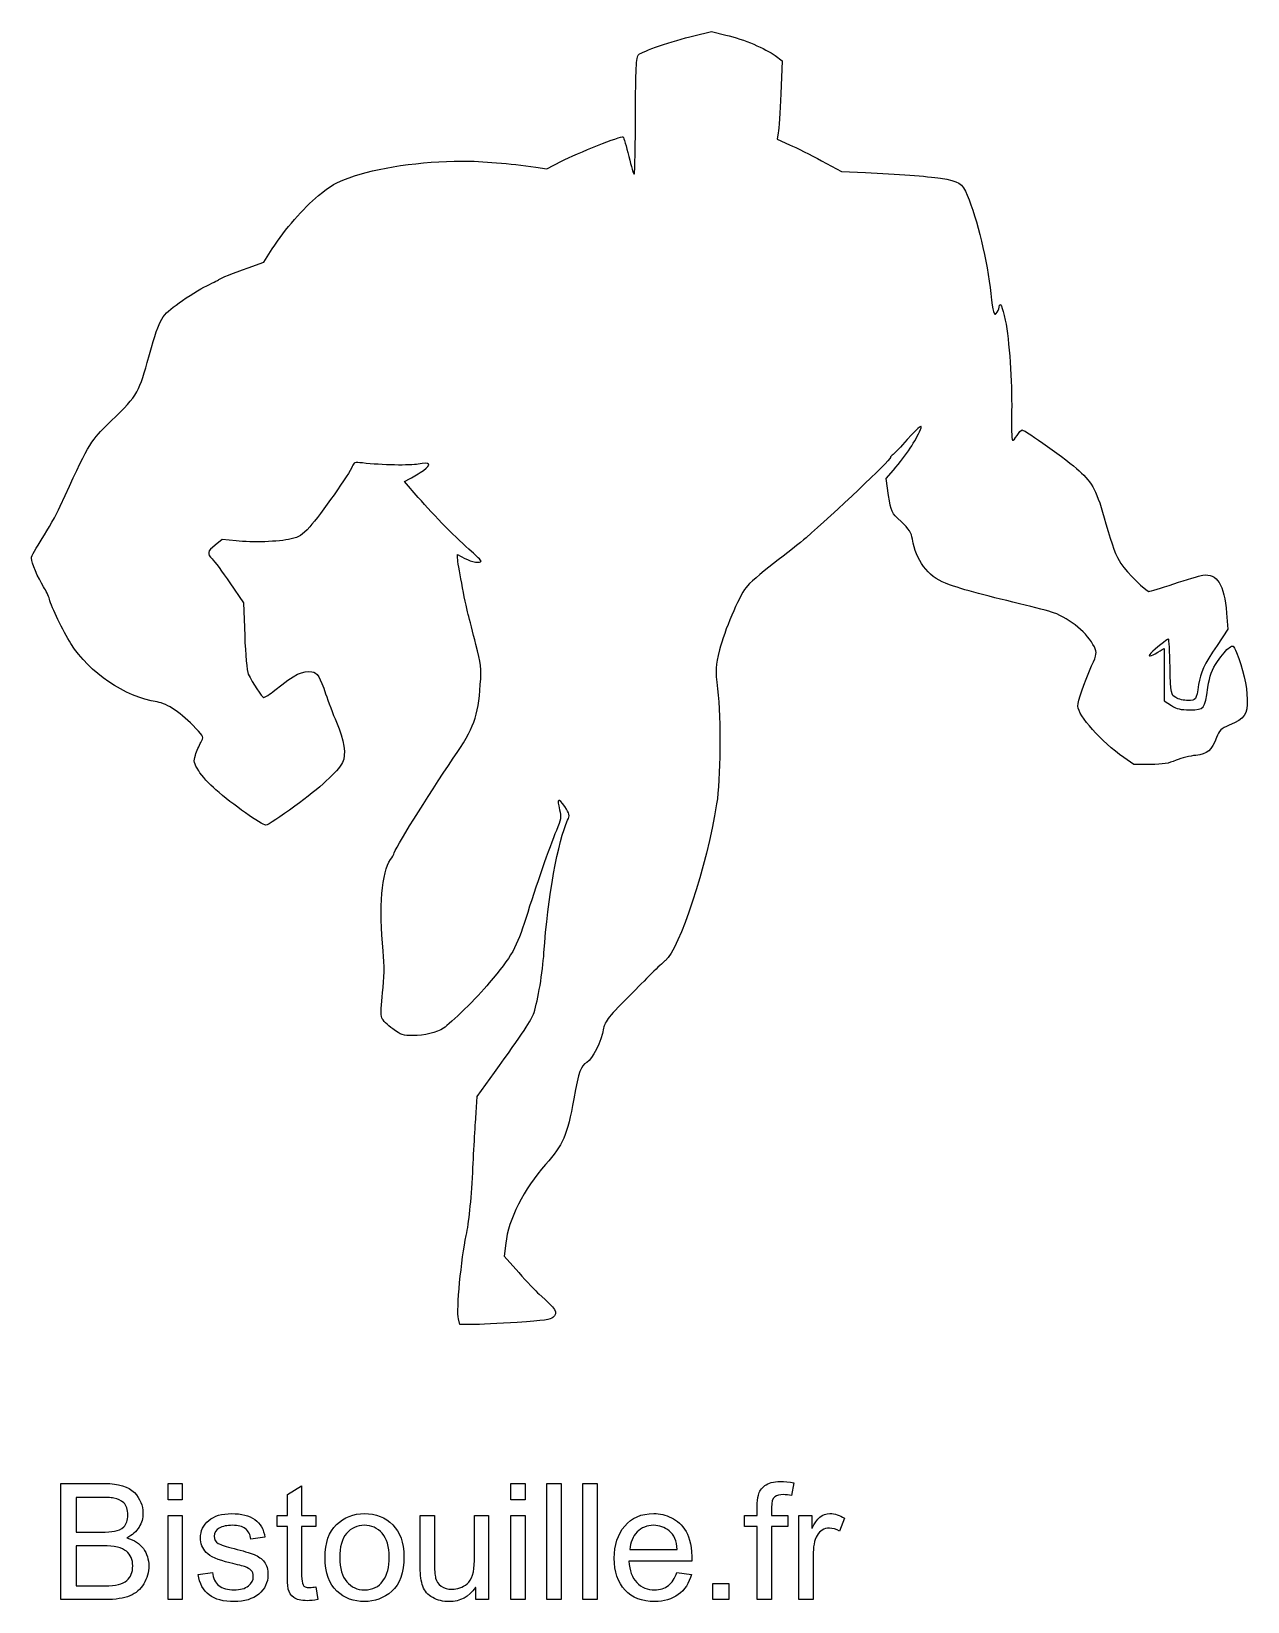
# Model space of a CAD drawing. Extents: x 30 to 570, y 65 to 762.
import ezdxf

# ---------------------------------------------------------------- set-up
doc = ezdxf.new("R2010")
doc.units = 0
doc.layers.get('0').update_dxf_attribs({"linetype": 'CONTINUOUS'})

msp = doc.modelspace()

# ---------------------------------------------------------------- linework, layer by layer
at = {"color": 7}
for p, q in [((324.08, 760), (331.92, 761.92)), ((331.92, 761.92), (338.32, 760.32)), ((360.16, 751.2), (363.36, 748.8)), ((363.36, 748.8), (362.72, 734.24)), ((361.6, 716.96), (361.04, 714.08)), ((361.04, 714.08), (366.56, 711.68)), ((258.88, 700.96), (265.36, 704.32)), ((380.8, 704.56), (389.6, 699.76)), ((254, 701.68), (258.88, 700.96)), ((389.6, 699.76), (400.24, 699.36)), ((133.28, 659.6), (137.04, 665.44)), ((126.4, 657.12), (133.28, 659.6)), ((409.44, 563.6), (412.64, 567.36)), ((195.68, 562.24), (198.24, 563.6)), ((201.84, 555.2), (195.68, 562.24)), ((410.56, 556.08), (409.44, 563.6)), ((114.8, 536.56), (111.76, 534.08)), ((120.96, 535.92), (114.8, 536.56)), ((219.28, 528.24), (219.28, 529.92)), ((219.28, 529.92), (222.48, 528.16)), ((118.24, 517.28), (124.24, 508.4)), ((124.24, 508.4), (124.8, 493.76)), ((560.48, 503.92), (561.04, 496.8)), ((561.04, 496.8), (556.32, 489.6)), ((532.88, 476.64), (532.88, 464.96)), ((532.88, 464.96), (536, 462.96)), ((519.28, 436.8), (514.88, 439.84)), ((526.56, 436.8), (519.28, 436.8)), ((228, 289.52), (235.68, 300.08)), ((227.52, 282.4), (228, 289.52)), ((240.64, 224.4), (240, 218.64)), ((240, 218.64), (246.48, 211.36)), ((220.32, 188.32), (219.68, 190.88)), ((219.68, 190.88), (219.68, 190.88)), ((225.76, 188.32), (220.32, 188.32)), ((43.28, 66.32), (43.28, 117.84)), ((43.28, 117.84), (62.64, 117.84)), ((60.4, 111.68), (50.08, 111.68)), ((50.08, 111.68), (50.08, 96.24)), ((90.8, 110.64), (90.8, 117.84)), ((90.8, 117.84), (97.12, 117.84)), ((97.12, 117.84), (97.12, 110.64)), ((143.76, 112.88), (150.08, 116.72)), ((143.76, 103.6), (143.76, 112.88)), ((150.08, 116.72), (150.08, 103.6)), ((242.88, 110.64), (242.88, 117.84)), ((242.88, 117.84), (249.2, 117.84)), ((249.2, 117.84), (249.2, 110.64)), ((258.88, 66.32), (258.88, 117.84)), ((258.88, 117.84), (265.2, 117.84)), ((265.2, 117.84), (265.2, 66.32)), ((274.88, 66.32), (274.88, 117.84)), ((274.88, 117.84), (281.2, 117.84)), ((281.2, 117.84), (281.2, 66.32)), ((368.48, 118.08), (367.52, 112.56)), ((368.48, 118.08), (368.48, 118.08)), ((97.12, 110.64), (90.8, 110.64)), ((97.12, 110.64), (97.12, 110.64)), ((177.92, 104.48), (177.92, 104.48)), ((249.2, 110.64), (242.88, 110.64)), ((249.2, 110.64), (249.2, 110.64)), ((352.24, 103.6), (352.24, 107.68)), ((358.56, 107.12), (358.56, 103.6)), ((90.8, 66.32), (90.8, 103.6)), ((90.8, 103.6), (97.12, 103.6)), ((97.12, 103.6), (97.12, 66.32)), ((139.2, 98.72), (139.2, 103.6)), ((139.2, 103.6), (143.76, 103.6)), ((143.76, 98.72), (139.2, 98.72)), ((143.76, 77.2), (143.76, 98.72)), ((150.08, 103.6), (156.4, 103.6)), ((156.4, 98.72), (150.08, 98.72)), ((150.08, 98.72), (150.08, 76.88)), ((156.4, 103.6), (156.4, 98.72)), ((202.72, 80.48), (202.72, 103.6)), ((202.72, 103.6), (209.04, 103.6)), ((209.04, 103.6), (209.04, 82.96)), ((226.72, 83.68), (226.72, 103.6)), ((226.72, 103.6), (233.04, 103.6)), ((233.04, 103.6), (233.04, 66.32)), ((242.88, 66.32), (242.88, 103.6)), ((242.88, 103.6), (249.2, 103.6)), ((249.2, 103.6), (249.2, 66.32)), ((346.64, 98.72), (346.64, 103.6)), ((346.64, 103.6), (352.24, 103.6)), ((352.24, 98.72), (346.64, 98.72)), ((352.24, 66.32), (352.24, 98.72)), ((358.56, 103.6), (365.76, 103.6)), ((365.76, 98.72), (358.56, 98.72)), ((358.56, 98.72), (358.56, 66.32)), ((365.76, 103.6), (365.76, 98.72)), ((370.64, 66.32), (370.64, 103.6)), ((370.64, 103.6), (376.48, 103.6)), ((376.48, 103.6), (376.48, 98)), ((376.48, 98), (376.56, 98)), ((390.96, 102.4), (388.8, 96.64)), ((390.96, 102.4), (390.96, 102.4)), ((50.08, 96.24), (61.28, 96.24)), ((50.08, 96.24), (50.08, 96.24)), ((72.56, 93.68), (72.56, 93.68)), ((133.76, 94), (127.6, 93.12)), ((127.6, 93.12), (127.6, 93.12)), ((62, 90.16), (50.08, 90.16)), ((50.08, 90.16), (50.08, 72.4)), ((295.68, 88.56), (316.72, 88.56)), ((316.72, 88.56), (316.72, 88.56)), ((377.04, 85.84), (377.04, 66.32)), ((104.16, 77.44), (110.48, 78.4)), ((323.28, 83.36), (295.28, 83.36)), ((316.56, 78.32), (323.04, 77.52)), ((323.28, 83.36), (323.28, 83.36)), ((50.08, 72.4), (62.88, 72.4)), ((50.08, 72.4), (50.08, 72.4)), ((156.4, 72), (157.28, 66.4)), ((177.92, 70.64), (177.92, 70.64)), ((227.36, 71.76), (227.2, 71.76)), ((227.36, 66.32), (227.36, 71.76)), ((332.48, 66.32), (332.48, 73.52)), ((332.48, 73.52), (339.68, 73.52)), ((339.68, 73.52), (339.68, 66.32)), ((62.96, 66.32), (43.28, 66.32)), ((97.12, 66.32), (90.8, 66.32)), ((97.12, 66.32), (97.12, 66.32)), ((157.28, 66.4), (157.28, 66.4)), ((233.04, 66.32), (227.36, 66.32)), ((233.04, 66.32), (233.04, 66.32)), ((249.2, 66.32), (242.88, 66.32)), ((249.2, 66.32), (249.2, 66.32)), ((265.2, 66.32), (258.88, 66.32)), ((265.2, 66.32), (265.2, 66.32)), ((281.2, 66.32), (274.88, 66.32)), ((281.2, 66.32), (281.2, 66.32)), ((339.68, 66.32), (332.48, 66.32)), ((339.68, 66.32), (339.68, 66.32)), ((358.56, 66.32), (352.24, 66.32)), ((377.04, 66.32), (370.64, 66.32))]:
    msp.add_line(p, q, dxfattribs=at)
for points in [[(299.52, 751.6), (301.2, 753.12), (314.64, 757.68), (324.08, 760)], [(338.32, 760.32), (346.32, 758.4), (356, 754.32), (360.16, 751.2)], [(298.24, 724.72), (298.24, 744.96), (298.56, 750.8), (299.52, 751.6)], [(362.72, 734.24), (362.4, 726.24), (361.84, 718.48), (361.6, 716.96)], [(297.68, 698.56), (297.92, 698.8), (298.16, 710.56), (298.24, 724.72)], [(265.36, 704.32), (272.4, 708), (291.92, 715.68), (292.72, 715.12)], [(292.72, 715.12), (293.04, 714.88), (294.16, 711.04), (295.28, 706.48)], [(366.56, 711.68), (369.6, 710.32), (376, 707.12), (380.8, 704.56)], [(171.12, 697.04), (183.12, 701.44), (203.36, 704.4), (221.2, 704.4)], [(221.2, 704.4), (230.4, 704.4), (242.16, 703.36), (254, 701.68)], [(295.28, 706.48), (296.32, 702), (297.44, 698.4), (297.68, 698.56)], [(157.6, 689.12), (162.88, 693.52), (165.36, 694.96), (171.12, 697.04)], [(400.24, 699.36), (414.24, 698.72), (427.68, 697.68), (433.6, 696.8)], [(433.6, 696.8), (442, 695.44), (443.04, 694.72), (445.44, 689.28)], [(137.04, 665.44), (142.88, 674.48), (150.56, 683.2), (157.6, 689.12)], [(445.44, 689.28), (449.84, 678.8), (454.32, 660.08), (455.92, 645.6)], [(113.36, 651.84), (114.24, 652.56), (119.36, 654.56), (126.4, 657.12)], [(94.4, 640.56), (97.76, 643.12), (103.36, 646.64), (106.72, 648.4)], [(106.72, 648.4), (110.08, 650.08), (113.12, 651.68), (113.36, 651.84)], [(455.92, 645.6), (456.88, 637.12), (457.2, 635.76), (458.32, 636.72)], [(459.6, 639.6), (459.68, 642.72), (461.2, 639.6), (462.32, 633.84)], [(81.6, 615.12), (87.12, 634.8), (87.28, 635.12), (94.4, 640.56)], [(458.32, 636.72), (458.96, 637.36), (459.52, 638.72), (459.6, 639.6)], [(462.32, 633.84), (464.08, 624.8), (465.36, 606.64), (465.12, 593.44)], [(63.2, 586.8), (76.96, 600), (77.6, 601.04), (81.6, 615.12)], [(465.12, 593.44), (464.96, 586.64), (465.12, 580.88), (465.44, 580.64)], [(42.96, 551.28), (55.12, 578), (56.48, 580.32), (63.2, 586.8)], [(412.64, 567.36), (418.56, 574.16), (422.56, 580.32), (424.64, 585.28)], [(424.64, 585.28), (425.84, 588.08), (424.48, 587.04), (418.8, 580.88)], [(467.52, 582.64), (468.32, 584), (469.36, 585.12), (469.84, 585.12)], [(469.84, 585.12), (471.2, 585.12), (490, 571.68), (495.04, 567.04)], [(418.8, 580.88), (416, 577.76), (413.2, 574.8), (412.56, 574.32)], [(465.44, 580.64), (465.84, 580.4), (466.72, 581.28), (467.52, 582.64)], [(411.36, 572.88), (411.36, 571.84), (386, 547.76), (373.92, 537.36)], [(412.56, 574.32), (411.84, 573.84), (411.36, 573.2), (411.36, 572.88)], [(172.56, 568.96), (171.52, 566.08), (158.32, 547.36), (153.68, 542.16)], [(177.12, 570.48), (173.44, 570.88), (173.2, 570.8), (172.56, 568.96)], [(201.84, 570), (198.32, 569.28), (185.44, 569.52), (177.12, 570.48)], [(198.24, 563.6), (199.68, 564.4), (202.32, 566), (204.08, 567.2)], [(204.08, 567.2), (208, 569.92), (207.12, 571.04), (201.84, 570)], [(495.04, 567.04), (501.36, 561.36), (502.72, 558.56), (506.96, 543.52)], [(34.96, 537.04), (37.6, 541.04), (41.2, 547.44), (42.96, 551.28)], [(225.44, 531.2), (219.2, 536.64), (208.88, 547.12), (201.84, 555.2)], [(416.08, 544.48), (411.68, 548.56), (411.6, 548.72), (410.56, 556.08)], [(421.12, 536.72), (420.64, 539.6), (419.6, 541.12), (416.08, 544.48)], [(506.96, 543.52), (509.6, 534), (511.52, 528.96), (513.6, 525.92)], [(30.16, 528.24), (30.16, 529.04), (32.32, 533.04), (34.96, 537.04)], [(145.44, 536.8), (139.68, 535.52), (128.24, 535.12), (120.96, 535.92)], [(153.68, 542.16), (150.16, 538.32), (149.04, 537.6), (145.44, 536.8)], [(373.92, 537.36), (371.52, 535.28), (364.96, 530.16), (359.44, 525.84)], [(435.76, 517.12), (427.84, 520.32), (422.64, 527.28), (421.12, 536.72)], [(111.76, 534.08), (108.16, 531.12), (108, 530.32), (110.4, 527.92)], [(229.68, 526.96), (229.68, 527.28), (227.76, 529.2), (225.44, 531.2)], [(35.6, 515.52), (33.12, 519.44), (30.16, 526.32), (30.16, 528.24)], [(110.4, 527.92), (111.36, 526.96), (114.88, 522.16), (118.24, 517.28)], [(224, 503.28), (222.56, 508.88), (219.28, 526.24), (219.28, 528.24)], [(222.48, 528.16), (225.44, 526.56), (229.68, 525.84), (229.68, 526.96)], [(359.44, 525.84), (353.92, 521.6), (348.4, 516.8), (347.28, 515.28)], [(513.6, 525.92), (516.48, 521.68), (524.64, 513.6), (526.08, 513.52)], [(38.16, 510.08), (37.84, 511.44), (36.64, 513.84), (35.6, 515.52)], [(468.56, 508.08), (453.12, 511.68), (440.96, 515.04), (435.76, 517.12)], [(526.08, 513.52), (526.56, 513.52), (531.44, 515.04), (537.04, 516.88)], [(537.04, 516.88), (542.64, 518.8), (548.48, 520.48), (550, 520.72)], [(550, 520.72), (556.32, 521.6), (559.44, 516.64), (560.48, 503.92)], [(47.68, 490.4), (44.16, 496), (39.12, 506.48), (38.16, 510.08)], [(347.28, 515.28), (343.92, 510.8), (337.68, 496.08), (335.52, 487.6)], [(227.44, 490), (226.08, 495.2), (224.56, 501.2), (224, 503.28)], [(483.68, 504.08), (482.16, 504.64), (475.36, 506.48), (468.56, 508.08)], [(501.84, 488.88), (498.88, 494.96), (491.36, 501.28), (483.68, 504.08)], [(86, 464.48), (71.52, 466.8), (56, 477.28), (47.68, 490.4)], [(124.8, 493.76), (125.12, 485.68), (125.84, 478.08), (126.4, 476.88)], [(229.36, 472.24), (229.92, 479.44), (229.68, 481.6), (227.44, 490)], [(335.52, 487.6), (333.68, 480.4), (333.6, 478.96), (334.64, 470.24)], [(500.64, 480.56), (502.96, 485.68), (503.04, 486.32), (501.84, 488.88)], [(534.72, 492.4), (534.16, 492.4), (528.8, 488), (526.96, 486.16)], [(530, 486.56), (531.52, 487.52), (532.8, 488.24), (532.8, 488.24)], [(532.8, 488.24), (532.88, 488.24), (532.88, 483.04), (532.88, 476.64)], [(535.44, 480), (535.28, 486.8), (534.96, 492.4), (534.72, 492.4)], [(556.32, 489.6), (550.48, 480.88), (548.88, 477.52), (548.08, 472.24)], [(556.48, 482.48), (558.32, 485.2), (560.64, 487.92), (561.68, 488.56)], [(561.68, 488.56), (563.44, 489.76), (563.52, 489.68), (564.88, 486.4)], [(526.96, 486.16), (525.2, 484.32), (526.72, 484.56), (530, 486.56)], [(552.24, 470.88), (553.04, 476.32), (553.92, 478.72), (556.48, 482.48)], [(564.88, 486.4), (567.68, 479.68), (569.6, 471.44), (569.68, 465.68)], [(126.4, 476.88), (128.16, 473.04), (132.56, 466.48), (133.28, 466.48)], [(138.16, 469.68), (147.28, 476.96), (150.48, 478.48), (154.64, 477.92)], [(154.64, 477.92), (156.96, 477.6), (158.32, 475.44), (160.72, 468.16)], [(494.56, 462.64), (494.56, 465.12), (497.04, 472.24), (500.64, 480.56)], [(538, 466.4), (535.76, 467.68), (535.76, 468), (535.44, 480)], [(133.28, 466.48), (133.76, 466.48), (135.92, 467.92), (138.16, 469.68)], [(160.72, 468.16), (161.84, 464.8), (164, 459.12), (165.52, 455.52)], [(217.36, 439.52), (226.72, 453.36), (228.32, 457.6), (229.36, 472.24)], [(334.64, 470.24), (336.16, 456.48), (336, 430.24), (334.24, 419.28)], [(548.08, 472.24), (547.04, 465.2), (546.96, 465.12), (543.36, 465.12)], [(544.32, 461.04), (550.64, 461.04), (550.72, 461.2), (552.24, 470.88)], [(103.2, 452.72), (96.72, 459.6), (90.64, 463.76), (86, 464.48)], [(514.88, 439.84), (505.04, 446.8), (494.56, 458.48), (494.56, 462.64)], [(536, 462.96), (538.64, 461.28), (539.84, 461.04), (544.32, 461.04)], [(543.36, 465.12), (541.6, 465.12), (539.2, 465.68), (538, 466.4)], [(569.68, 465.68), (569.84, 458.8), (568.64, 457.04), (561.68, 454.16)], [(105.36, 446.56), (106.8, 448.96), (106.72, 449.04), (103.2, 452.72)], [(165.52, 455.52), (168.96, 447.68), (169.92, 440.88), (168.24, 437.68)], [(561.68, 454.16), (558, 452.64), (557.28, 451.92), (556.08, 448.72)], [(102.96, 440.88), (103.52, 442.64), (104.56, 445.2), (105.36, 446.56)], [(556.08, 448.72), (553.92, 443.04), (552, 441.36), (546.8, 440.8)], [(104.4, 433.92), (102.24, 437.28), (102.08, 438), (102.96, 440.88)], [(190.96, 397.04), (190.96, 398.56), (205.92, 422.64), (217.36, 439.52)], [(546.8, 440.8), (544.32, 440.56), (540.48, 439.6), (538.16, 438.64)], [(112, 425.52), (109.12, 428), (105.68, 431.84), (104.4, 433.92)], [(168.24, 437.68), (165.84, 433.36), (158.4, 426.56), (147.04, 418.24)], [(538.16, 438.64), (534.56, 437.12), (532.72, 436.8), (526.56, 436.8)], [(134.24, 409.84), (132.4, 409.84), (119.2, 419.2), (112, 425.52)], [(147.04, 418.24), (140.8, 413.6), (135.04, 409.84), (134.24, 409.84)], [(266.8, 418.08), (264, 422.16), (263.28, 421.76), (264.56, 416.64)], [(268.08, 412), (269.2, 414.24), (269.04, 414.8), (266.8, 418.08)], [(334.24, 419.28), (329.76, 391.68), (317.76, 354.8), (311.52, 349.84)], [(257.6, 353.28), (259.28, 377.36), (263.92, 403.36), (268.08, 412)], [(264.56, 416.64), (265.36, 413.6), (265.12, 412.24), (263.12, 407.52)], [(263.12, 407.52), (260, 400), (254, 382.64), (249.52, 368.48)], [(189.52, 394.56), (190.24, 395.68), (190.96, 396.8), (190.96, 397.04)], [(186.24, 354), (184.32, 373.36), (185.6, 389.2), (189.52, 394.56)], [(249.52, 368.48), (245.68, 355.92), (243.28, 351.6), (233.36, 339.84)], [(186, 335.52), (186.8, 342.08), (186.88, 347.52), (186.24, 354)], [(253.2, 326.72), (254.96, 332.16), (257.04, 344.56), (257.6, 353.28)], [(311.52, 349.84), (310.32, 348.96), (303.84, 342.56), (297.04, 335.68)], [(185.6, 324.4), (185.2, 325.52), (185.44, 330.48), (186, 335.52)], [(233.36, 339.84), (228.16, 333.6), (216.08, 321.68), (213.04, 319.76)], [(297.04, 335.68), (286.32, 324.88), (284.64, 322.8), (284.08, 319.76)], [(190.48, 319.52), (188.16, 321.12), (186, 323.36), (185.6, 324.4)], [(235.68, 300.08), (248.24, 317.6), (252.16, 323.44), (253.2, 326.72)], [(199.44, 316.48), (195.04, 316.48), (194.32, 316.72), (190.48, 319.52)], [(213.04, 319.76), (210, 317.76), (204.48, 316.48), (199.44, 316.48)], [(284.08, 319.76), (282.96, 313.68), (279.2, 306.16), (276.56, 304.56)], [(276.56, 304.56), (273.92, 303.04), (273.12, 300.8), (270.88, 288.48)], [(270.88, 288.48), (267.84, 271.92), (266.24, 268.24), (258.32, 259.36)], [(226, 255.76), (226.48, 266.48), (227.2, 278.48), (227.52, 282.4)], [(258.32, 259.36), (248.64, 248.4), (241.76, 234.88), (240.64, 224.4)], [(223.12, 227.84), (224.32, 233.52), (225.28, 242.88), (226, 255.76)], [(219.68, 190.88), (218.72, 194.48), (220.88, 217.76), (223.12, 227.84)], [(246.48, 211.36), (250, 207.36), (254.08, 203.04), (255.44, 201.84)], [(255.44, 201.84), (263.12, 195.04), (263.92, 193.68), (261.6, 191.44)], [(245.76, 189.28), (237.68, 188.8), (228.72, 188.32), (225.76, 188.32)], [(261.6, 191.44), (260.64, 190.48), (257.68, 190.08), (245.76, 189.28)], [(355.6, 116.88), (357.12, 118.08), (359.44, 118.72), (362.56, 118.72)], [(362.56, 118.72), (364.4, 118.72), (366.4, 118.48), (368.48, 118.08)], [(66.8, 111.36), (65.2, 111.6), (63.04, 111.68), (60.4, 111.68)], [(62.64, 117.84), (68.88, 117.84), (73.28, 116.48), (75.84, 113.76)], [(75.84, 113.76), (78.4, 111.04), (79.68, 108), (79.68, 104.72)], [(352.24, 107.68), (352.24, 109.52), (352.4, 111.2), (352.8, 112.72)], [(352.8, 112.72), (353.12, 114.24), (354.08, 115.6), (355.6, 116.88)], [(360.08, 111.92), (359.04, 111.28), (358.56, 109.68), (358.56, 107.12)], [(363.76, 112.88), (362.24, 112.88), (361.04, 112.56), (360.08, 111.92)], [(367.52, 112.56), (366.24, 112.8), (365.04, 112.88), (363.76, 112.88)], [(71.2, 109.2), (69.92, 110.4), (68.48, 111.04), (66.8, 111.36)], [(72.96, 103.84), (72.96, 106.24), (72.4, 108.08), (71.2, 109.2)], [(79.68, 104.72), (79.68, 102.4), (79.12, 100.32), (77.92, 98.48)], [(108.88, 101.44), (111.36, 103.44), (114.72, 104.48), (118.96, 104.48)], [(118.96, 104.48), (123.36, 104.48), (126.8, 103.6), (129.28, 101.84)], [(165.52, 99.6), (168.88, 102.8), (173.04, 104.48), (177.92, 104.48)], [(177.92, 104.48), (182.96, 104.48), (187.2, 102.8), (190.48, 99.52)], [(293.44, 98.96), (296.48, 102.64), (300.8, 104.48), (306.32, 104.48)], [(306.32, 104.48), (309.04, 104.48), (311.68, 103.84), (314.16, 102.64)], [(376.56, 98), (378.56, 102.32), (381.2, 104.48), (384.48, 104.48)], [(384.48, 104.48), (386.64, 104.48), (388.8, 103.76), (390.96, 102.4)], [(67.04, 96.64), (68.64, 96.88), (70, 97.6), (71.2, 98.64)], [(71.2, 98.64), (72.4, 99.76), (72.96, 101.52), (72.96, 103.84)], [(77.92, 98.48), (76.72, 96.56), (74.96, 94.96), (72.56, 93.68)], [(105.2, 93.68), (105.2, 96.8), (106.4, 99.44), (108.88, 101.44)], [(113.52, 98.08), (112, 97.2), (111.28, 96), (111.28, 94.48)], [(119.36, 99.28), (116.96, 99.28), (115.04, 98.88), (113.52, 98.08)], [(125.12, 97.76), (123.76, 98.8), (121.84, 99.28), (119.36, 99.28)], [(127.6, 93.12), (127.28, 95.2), (126.48, 96.72), (125.12, 97.76)], [(129.28, 101.84), (131.76, 100.08), (133.28, 97.44), (133.76, 94)], [(160.48, 84.96), (160.48, 91.52), (162.16, 96.4), (165.52, 99.6)], [(177.92, 99.28), (174.72, 99.28), (172.08, 98.08), (170, 95.68)], [(185.84, 95.76), (183.68, 98.08), (181.04, 99.28), (177.92, 99.28)], [(190.48, 99.52), (193.76, 96.24), (195.44, 91.6), (195.44, 85.52)], [(288.8, 84.64), (288.8, 90.56), (290.4, 95.28), (293.44, 98.96)], [(306.32, 99.28), (303.36, 99.28), (300.88, 98.24), (298.96, 96.32)], [(313.2, 96.8), (311.12, 98.4), (308.8, 99.28), (306.32, 99.28)], [(314.16, 102.64), (316.72, 101.44), (318.88, 99.44), (320.64, 96.56)], [(384.24, 98), (381.84, 98), (380.08, 96.88), (378.8, 94.8)], [(388.8, 96.64), (387.28, 97.52), (385.68, 98), (384.24, 98)], [(61.28, 96.24), (63.6, 96.24), (65.52, 96.4), (67.04, 96.64)], [(72.56, 93.68), (75.76, 92.72), (78.24, 91.12), (79.84, 88.96)], [(107.76, 87.28), (106, 89.04), (105.2, 91.2), (105.2, 93.68)], [(111.28, 94.48), (111.28, 92.96), (111.92, 91.92), (113.04, 91.28)], [(113.04, 91.28), (114.24, 90.64), (116.56, 89.92), (120.08, 88.96)], [(170, 95.68), (168, 93.28), (166.96, 89.68), (166.96, 84.96)], [(188.96, 85.2), (188.96, 89.84), (187.92, 93.36), (185.84, 95.76)], [(298.96, 96.32), (297.04, 94.32), (295.92, 91.68), (295.68, 88.56)], [(316.72, 88.56), (316.48, 92.32), (315.28, 95.12), (313.2, 96.8)], [(320.64, 96.56), (322.4, 93.68), (323.28, 89.28), (323.28, 83.36)], [(378.8, 94.8), (377.6, 92.64), (377.04, 89.68), (377.04, 85.84)], [(72.32, 87.76), (70.4, 89.36), (66.96, 90.16), (62, 90.16)], [(75.12, 81.28), (75.12, 84.08), (74.24, 86.24), (72.32, 87.76)], [(79.84, 88.96), (81.44, 86.72), (82.24, 84.16), (82.24, 81.28)], [(118.24, 82.64), (112.96, 83.92), (109.44, 85.44), (107.76, 87.28)], [(120.08, 88.96), (124, 88), (126.96, 87.04), (128.96, 86.32)], [(128.96, 86.32), (130.88, 85.52), (132.4, 84.48), (133.52, 83.04)], [(165.68, 70.08), (162.24, 73.2), (160.48, 78.16), (160.48, 84.96)], [(166.96, 84.96), (166.96, 80.16), (168, 76.64), (170.08, 74.24)], [(186.16, 74.64), (188.08, 77.28), (188.96, 80.8), (188.96, 85.2)], [(195.44, 85.52), (195.44, 78.16), (193.68, 73.04), (190.08, 70)], [(223.52, 73.36), (225.68, 75.04), (226.72, 78.48), (226.72, 83.68)], [(293.6, 70.56), (290.4, 74), (288.8, 78.72), (288.8, 84.64)], [(72.48, 74.8), (74.24, 76.32), (75.12, 78.48), (75.12, 81.28)], [(82.24, 81.28), (82.24, 78.4), (81.52, 75.76), (80, 73.36)], [(109.04, 68.4), (106.4, 70.4), (104.8, 73.44), (104.16, 77.44)], [(110.48, 78.4), (110.8, 75.76), (111.76, 73.84), (113.36, 72.56)], [(125.12, 80.8), (124.08, 81.2), (121.76, 81.76), (118.24, 82.64)], [(127.68, 79.28), (126.96, 80), (126.08, 80.48), (125.12, 80.8)], [(128.64, 76.56), (128.64, 77.76), (128.32, 78.64), (127.68, 79.28)], [(135.12, 77.2), (135.12, 73.92), (133.76, 71.12), (131.04, 68.8)], [(133.52, 83.04), (134.56, 81.68), (135.12, 79.68), (135.12, 77.2)], [(144.16, 70.96), (143.92, 72.48), (143.76, 74.56), (143.76, 77.2)], [(150.08, 76.88), (150.08, 75.04), (150.32, 73.68), (150.72, 72.88)], [(203.84, 72.24), (203.12, 74.32), (202.72, 77.12), (202.72, 80.48)], [(209.04, 82.96), (209.04, 79.6), (209.2, 77.28), (209.52, 75.84)], [(295.28, 83.36), (295.52, 79.2), (296.72, 76.08), (298.8, 73.92)], [(312.8, 72.56), (314.4, 73.84), (315.68, 75.76), (316.56, 78.32)], [(323.04, 77.52), (322, 73.6), (320.08, 70.64), (317.2, 68.56)], [(62.88, 72.4), (67.52, 72.4), (70.72, 73.2), (72.48, 74.8)], [(80, 73.36), (78.56, 70.88), (76.56, 69.12), (73.84, 68)], [(113.36, 72.56), (114.96, 71.28), (117.2, 70.64), (120.08, 70.64)], [(120.08, 70.64), (122.88, 70.64), (124.96, 71.2), (126.48, 72.4)], [(126.48, 72.4), (127.92, 73.52), (128.64, 74.96), (128.64, 76.56)], [(146.56, 67.28), (145.28, 68.24), (144.48, 69.44), (144.16, 70.96)], [(150.72, 72.88), (151.04, 72.08), (152.08, 71.68), (153.6, 71.68)], [(153.6, 71.68), (154.56, 71.68), (155.44, 71.84), (156.4, 72)], [(177.92, 65.44), (173.2, 65.44), (169.12, 66.96), (165.68, 70.08)], [(170.08, 74.24), (172.16, 71.84), (174.8, 70.64), (177.92, 70.64)], [(177.92, 70.64), (181.52, 70.64), (184.32, 71.92), (186.16, 74.64)], [(190.08, 70), (186.48, 66.96), (182.48, 65.44), (177.92, 65.44)], [(208.24, 67.2), (206.08, 68.4), (204.56, 70.08), (203.84, 72.24)], [(209.52, 75.84), (209.84, 74.4), (210.72, 73.2), (212, 72.32)], [(212, 72.32), (213.36, 71.36), (214.96, 70.88), (216.8, 70.88)], [(227.2, 71.76), (224.32, 67.52), (220.48, 65.44), (215.52, 65.44)], [(216.8, 70.88), (219.2, 70.88), (221.44, 71.76), (223.52, 73.36)], [(306.72, 65.44), (301.12, 65.44), (296.72, 67.12), (293.6, 70.56)], [(298.8, 73.92), (300.96, 71.68), (303.52, 70.64), (306.72, 70.64)], [(306.72, 70.64), (309.12, 70.64), (311.12, 71.28), (312.8, 72.56)], [(73.84, 68), (71.2, 66.88), (67.52, 66.32), (62.96, 66.32)], [(120.16, 65.44), (115.44, 65.44), (111.76, 66.4), (109.04, 68.4)], [(131.04, 68.8), (128.32, 66.56), (124.72, 65.44), (120.16, 65.44)], [(152.56, 65.84), (149.84, 65.84), (147.76, 66.32), (146.56, 67.28)], [(157.28, 66.4), (155.44, 66), (153.84, 65.84), (152.56, 65.84)], [(215.52, 65.44), (212.88, 65.44), (210.48, 66), (208.24, 67.2)], [(317.2, 68.56), (314.4, 66.48), (310.88, 65.44), (306.72, 65.44)]]:
    msp.add_open_spline(points, degree=3, dxfattribs=at)

doc.saveas('drawing.dxf')
